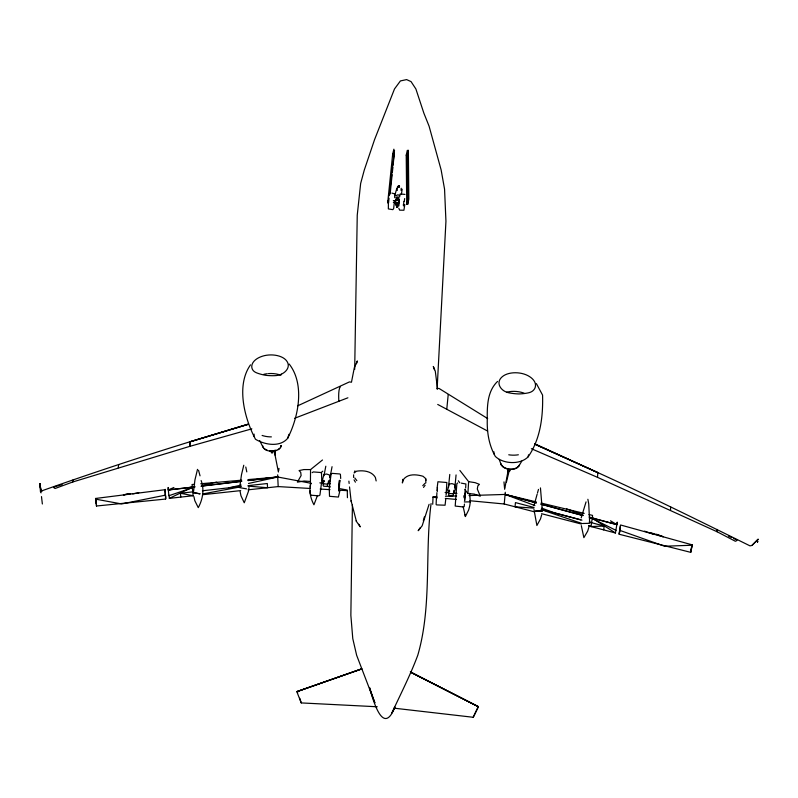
<?xml version="1.0" encoding="UTF-8"?>
<svg xmlns="http://www.w3.org/2000/svg" width="798" height="798" viewBox="0 0 798 798"><rect width="100%" height="100%" fill="white"/><g stroke="black" fill="none" stroke-linecap="round" stroke-linejoin="round"><path stroke-width="1.2" d="M394.681 197.675L394.601 193.854L391.908 193.096M403.449 204.148C402.87 206.492 404.795 206.632 404.067 204.198M468.626 481.653L475.099 482.65L479.418 484.356L477.842 485.872L477.304 489.034L480.306 496.196L474.172 494.072L467.907 493.543L468.626 481.653L459.867 470.451M352.407 505.004L350.861 615.308L352.776 638.6L356.636 655.258L374.89 702.898L369.494 687.547C372.925 699.457 383.08 737.292 394.89 707.058L391.928 712.903C400.746 693.771 410.491 674.909 417.813 655.128C432.037 606.121 424.686 553.742 431.08 503.578M354.691 369.404L357.245 215.171L360.656 183.47L364.257 170.134L374.521 139.73L394.501 88.947L400.416 80.927L406.631 79.6L411.05 81.605L415.888 88.967L423.858 113.136L429.095 126.204L441.134 169.924L444.556 189.146L445.942 221.255L437.114 389.145M310.552 469.583L310.432 481.463L304.068 481.024L297.385 482.152L301.115 475.548L300.716 472.326L299.06 470.581L303.839 469.573L310.552 469.583L322.472 459.997M396.875 188.148L397.344 190.423M401.394 194.363L402.162 189.216M432.725 504.276L433.045 496.655L436.765 496.546M399.359 187.5L399.499 186.064L397.833 186.493L399.439 186.064M388.397 202.113L388.357 208.906L392.865 209.655L393.653 208.497L394.531 200.627M398.86 205.904L399.259 199.759M62.154 484.576L53.885 486.98L53.755 487.588L55.042 488.506L72.818 481.962L189.744 446.371L190.183 441.693L248.228 424.297M189.734 445.464L189.864 443.05M436.476 496.565L436.117 504.595L436.815 504.915L445.075 505.214L445.763 499.129M437.274 491.548L437.444 487.688L437.095 490.59M464.077 496.097L464.117 495.877M465.653 488.077L465.892 483.967L461.304 483.139M310.232 486.83L310.542 482.391M464.995 495.698L464.935 496.615L464.995 495.947M465.074 494.94L465.134 494.012L465.035 495.179M436.915 492.665L436.586 498.64L436.785 497.393M446.112 494.92L446.85 482.511L437.912 481.763L437.164 487.787M465.044 495.797L465.443 489.902L464.616 500.735L465.035 495.448M464.007 497.782L464.167 495.738M534.341 511.807L504.236 503.987L505.284 492.266M278.402 472.017L275.051 455.079L275.48 450.192M464.436 504.077L464.167 506.69L463.468 506.979L455.199 506.062L456.855 483.658L457.703 482.97M453.473 493.832L453.813 490.321M454.82 488.167L456.067 474.93M448.466 487.678L449.773 474.451M448.695 493.463L449.045 489.962L449.693 491.189M389.045 198.133L388.556 202.852L387.698 202.702L392.676 154.074L393.863 149.176M389.284 195.769L394.501 150.303M390.122 194.114L392.117 174.742M392.367 172.328L392.865 167.48M393.115 165.066L394.362 152.957M338.731 488.176L338.941 486.172M338.98 485.144L339.878 480.216L338.921 491.129L339.13 480.775M404.267 201.296L404.686 198.552M404.805 204.507L403.918 210.233L399.638 210.163L398.83 208.278M402.781 479.309L402.382 482.96L403.399 479.558C407.938 473.414 416.606 474.391 423.01 476.266L425.474 478.391L425.942 480.366M733.701 538.57L736.933 539.917L736.903 540.545L735.387 541.273L717.133 531.777L597.512 477.344L597.832 472.596L534.68 444.127L597.832 472.596C649.073 495.917 699.617 521.034 750.03 545.872L751.945 545.433L758.08 539.249L751.945 545.433M670.529 510.191L670.639 506.93M289.185 364.038C305.045 384.317 298.522 417.085 287.629 438.371C279.819 447.528 264.667 444.855 255.47 439.239L253.894 436.127L254.133 434.122M193.415 492.605L200.128 493.862L193.395 492.645L194.951 479.877L197.505 469.364M619.268 534.281L620.585 524.984L692.195 544.854L690.749 552.356L619.268 534.281L620.325 525.772M619.168 533.962L619.627 530.311L664.574 546.221L691.816 545.243L690.749 552.356M603.687 529.882L604.176 526.042L589.163 522.072L591.567 522.71M588.605 525.922L615.438 532.974L617.233 522.161L616.874 524.625L589.822 517.493L594.56 518.59M717.133 531.777L717.292 529.463L716.983 530.271M403.838 201.475L403.728 203.161M604.176 526.042L591.019 526.54L592.555 515.997M339.818 491.019L338.402 497.054L329.504 496.296L329.265 488.296L331.09 474.112L332.217 473.374L339.709 473.952L340.397 474.301L340.706 478.481M249.006 487.538L248.427 491.388L244.258 502.81L240.966 495.758L240.128 491.648M469.633 493.334L470.331 501.842L469.733 505.822L468.715 509.852L465.414 516.515L463.129 506.63M399.569 196.976L400.177 193.994L404.965 194.403M278.602 470.81L279.001 468.396M757.651 541.244L757.472 542.331L757.791 541.054M310.871 483.548C308.716 490.72 310.532 498.341 313.943 504.795L317.474 495.438M497.533 381.424C487.149 391.469 487.149 406.242 487.259 419.728C486.93 432.506 488.975 445.254 495.359 456.476C503.488 464.147 520.196 464.925 528.156 456.825L528.515 454.81M504.645 489.324L508.376 469.214M330.023 477.404L332.058 466.69M692.195 544.854L691.198 549.942M327.928 484.196L328.586 480.725M323.958 475.728L325.813 466.212M323.18 483.827L323.858 480.356L324.537 481.593M446.77 409.274L448.217 394.521M398.012 202.303L396.636 203.5L395.399 202.113M396.676 188.807L395.03 194.732M407.748 204.208L408.835 199.081L408.357 150.233L407.249 155.141L407.748 204.208L406.731 204.228L406.222 155.171L407.329 150.263M406.731 204.228L407.379 201.156M429.095 504.316L422.162 525.792L418.192 530.71L420.147 527.807M387.698 202.702L388.177 200.657M506.411 482.172L509.333 470.251M395.698 199.7C395.838 208.946 397.973 209.166 399.389 199.979M423.339 520.715L424.356 516.924M533.992 505.583L537.164 494.122M537.493 492.945L538.48 489.393M397.484 205.754L398.162 203.37L395.658 202.832L395.18 203.151L396.387 205.675M425.813 482.97L425.783 478.65M353.624 474.84L353.584 477.443M541.643 514.929L540.505 518.919L536.894 525.503L533.972 509.503M581.193 517.882L586.051 501.902M169.056 495.209L169.346 498.371L193.096 495.728L192.128 485.114M588.884 527.199L587.667 531.149L583.877 537.633L581.323 525.663M356.497 363.698L357.344 360.955L354.312 367.748L351.469 382.222L349.424 381.913L297.724 405.803M243.779 465.244L241.485 474.74L239.689 487.648L246.522 488.865M287.629 438.371L288.996 434.282M165.635 496.346L165.535 499.069L96.488 506.012L96.269 501.034M478.241 707.168L473.224 717.282L394.022 708.165M354.94 470.84L354.162 472.945L356.516 471.199C363.15 470.152 371.579 470.97 375.369 477.413L376.157 480.945M328.936 483.558L330.422 478.96L329.335 474.92L326.611 474.042L323.918 474.511L322.362 480.326L323.539 483.149M473.224 717.282L478.211 706.649L410.332 671.816M453.982 493.154L455.468 488.536L454.581 484.506L451.917 483.628L449.134 484.087L447.548 489.922L448.536 492.735M508.685 470.251L509.593 471.089L510.351 470.381M401.025 190.333L401.214 188.258M528.156 456.825C540.545 438.89 543.159 416.396 542.57 395.09L536.386 383.599M518.6 466.481L521.762 461.154M96.488 506.012L95.93 499.209L121.675 503.947L165.595 495.129L165.535 499.069M96.398 503.159L95.541 498.461L164.757 489.743L165.725 498.77M250.502 364.866C236.417 384.616 243.889 415.788 253.894 436.127M423.509 487.398L425.135 485.284M395.688 195.779L397.923 194.782L399.559 195.46M424.955 483.349L422.76 485.693M312.138 472.665L313.315 471.937L320.806 472.506M320.966 472.725L322.811 471.179M169.346 498.371L192.308 487.279L194.752 486.77M271.659 452.027C269.884 453.284 274.283 453.274 272.557 452.027M397.823 200.537L398.771 199.5L397.893 198.293L396.267 198.433L396.217 200.158M397.753 200.408L398.591 199.5L397.813 198.443L396.406 198.572L396.077 199.69M194.772 486.91L168.897 495.728L168.318 489.932L173.894 487.498M347.908 397.793L294.612 418.282M297.724 692.864L297.115 691.587L361.344 668.914M297.115 691.587L361.773 668.933M296.996 691.517L361.843 668.894M41.696 490.87C90.773 473.483 140.378 457.114 190.183 441.693L248.118 424.127M190.413 441.753L248.328 424.317M189.744 446.371L251.849 428.835M399.239 186.044L397.833 186.493L399.259 186.353M241.205 485.084L229.026 487.778L240.926 486.441M248.507 483.468L277.724 477.005L311.27 483.329M129.256 493.603L123.441 494.86L130.633 493.663M202.054 485.234L216.677 482.172M202.882 493.902L240.797 486.82M132.737 493.852L138.782 492.735M194.782 486.98L168.338 489.942L168.169 487.478L168.318 489.932L170.772 489.483M200.976 486.231L241.824 481.324M248.018 480.576L277.724 477.005L277.684 474.83M168.338 489.942L194.153 486.89M201.525 486.012L240.856 481.364M248.228 480.486L277.724 477.005L278.193 486.59L310.272 488.476M180.767 497.104L180.468 493.254L192.737 491.867M202.413 490.78L240.767 486.461M248.088 485.643L267.32 483.518L267.549 487.738L248.118 486.112M202.862 494.68L240.697 490.62M248.018 489.832L278.193 486.59M396.516 206.602L397.653 206.692M192.059 484.526L194.542 484.306M200.747 483.758L241.714 480.167M247.929 479.618L277.724 477.005M189.844 487.369L192.308 487.279M406.222 155.171L407.249 155.141M469.005 495.568L505.104 494.431L536.266 501.902M445.434 496.286L456.586 495.957M464.316 501.962L470.331 501.842M542.361 510.939L535.219 511.129L542.371 510.979L540.446 487.907M582.61 523.498L589.692 523.298L588.734 503.947L587.877 499.279M437.134 388.446L439.09 388.476L487.688 418.591M296.986 692.085L301.245 702.918L377.255 706.769M320.138 489.064L330.013 489.643M339.878 490.221L347.28 490.66L347.419 497.693M533.912 508.127L515.039 506.8L515.448 502.59L533.972 507.458M393.324 200.607L395.668 200.777M393.364 202.413L395.838 202.592M319.838 482.86L323.37 483.129M328.068 483.488L330.412 483.678M445.094 492.476L448.646 492.745M453.384 493.114L456.935 493.383M433.015 497.254L436.706 497.603M445.294 498.411L456.346 499.458M469.852 500.735L504.236 503.987M392.676 154.074L393.554 154.233M326.871 486.251L330.472 486.92M340.068 488.715L347.28 490.062L347.28 490.66M180.468 493.254L193.096 495.728M541.064 503.049L584.206 513.393M589.004 514.54L592.605 515.408M541.573 513.693L581.373 524.037M541.054 509.333L581.942 520.156M580.784 519.847L554.43 512.865L541.812 508.156M534.929 505.583L505.104 494.431L536.346 502.87M541.154 504.176L583.218 515.528M589.233 517.154L616.874 524.625L610.47 520.795M505.104 494.431L536.126 502.88M540.904 504.176L582.67 515.548M650.2 532.545L663.258 536.745L656.574 534.251M644.505 531.139L653.632 534.231M614.54 523.827L616.894 524.625M542.101 509.952L581.702 523.388M588.695 525.752L591.019 526.54M566.51 508.845L582.869 514.76M589.872 517.304L616.036 530.381M118.703 464.616L118.224 467.788M73.157 479.758L72.818 481.962M531.348 448.695L597.512 477.344M535.099 443.957L597.732 472.625M728.504 536.156L731.626 537.603M478.321 706.589L410.86 672.345L478.211 706.649M487.598 431.05L437.723 404.446M592.216 518.141L615.438 532.974M40.858 490.231L39.96 483.648L40.858 490.231L42.075 491.019M95.541 498.461L96.139 498.91L96.249 503.588M398.411 187.52L397.484 186.712L397.494 187.869M467.907 493.543L464.685 489.304M356.826 480.645L354.821 477.982M458.291 480.775L459.788 482.77M354.053 479.837L355.409 482.182M259.689 440.626L262.961 447.109M358.841 524.256L360.257 526.86L356.427 521.423L351.08 500.765L349.534 486.96M499.199 459.409L501.363 465.144M198.532 470.241L200.039 475.837M434.441 369.733L433.304 366.501L435.289 371.16L437.543 388.855M299.769 698.29L301.245 702.918M340.447 386.571C338.342 388.676 338.561 397.254 338.871 401.264M351.08 500.765L351.359 501.872M356.227 520.655L356.427 521.423M201.126 480.526C204.517 489.443 202.742 499.458 198.273 507.638L194.812 500.665L193.914 496.605M321.494 472.855L321.774 480.925L319.918 495.119L318.711 495.807L311.21 495.229L310.242 493.593L310.123 490.79M245.784 467.02L246.791 471.887M465.074 514.55L465.414 516.515M274.452 450.272L275.051 455.079M40.319 486.73L41.047 492.895M41.486 496.585L42.364 503.987M348.886 481.134L349.145 483.458M503.977 481.902L504.536 488.087M39.9 483.917L40.469 491.837M493.942 451.828L494.012 453.952M165.196 489.354L165.405 495.428M507.588 469.044L507.678 472.765M506.76 392.187A18.464 10.763 4.9 0 1 524.007 393.125M263.849 374.312A18.344 10.603 -1 0 1 267.28 373.713M268.457 373.594A18.344 10.603 -1 0 1 280.896 375.24M518.361 454.78A18.554 11.182 5 0 1 508.745 454.8M519.308 465.094A9.347 5.716 5.1 0 1 509.772 469.364A9.347 5.716 5.1 0 1 500.825 463.648M518.271 466.371A8.978 5.496 5.1 0 1 509.782 469.134A8.978 5.496 5.1 0 1 501.703 465.084M271.38 436.885A18.424 11.012 -1.1 0 1 262.123 435.449M281.245 445.533A9.277 5.636 -1.2 0 1 271.859 451.249A9.277 5.636 -1.2 0 1 262.682 445.653M280.876 445.533A8.918 5.416 -1.2 0 1 280.557 446.94M279.649 448.257A8.918 5.416 -1.2 0 1 278.223 449.394M276.357 450.272A8.918 5.416 -1.2 0 1 269.554 450.86M267.41 450.331A8.918 5.416 -1.2 0 1 264.178 448.356M339.26 486.042C339.399 488.845 339.719 481.493 339.26 486.042M396.227 197.355L396.985 198.991L398.95 198.463L398.192 196.827L396.227 197.355M397.623 206.921L396.526 206.842L397.623 206.921M323.649 483.827L322.961 484.985L323.639 486.211L327.01 486.471L327.709 485.344L327.03 484.087L323.649 483.827M449.344 493.483L448.586 494.63L449.194 495.867L452.606 496.127L453.364 494.999L452.755 493.743L449.344 493.483M503.468 390.511A11.062 6.374 4.7 0 0 509.473 392.935A33.995 19.371 4.8 0 0 518.919 393.933A33.995 19.371 4.7 0 0 528.027 392.925A11.062 6.364 5 0 0 533.204 390.491A18.045 10.364 4.8 0 0 535.139 387.539A20.678 11.88 4.8 0 0 527.867 375.619A17.287 9.915 4.8 0 0 503.777 375.619A20.678 11.87 4.9 0 0 500.526 387.559A18.045 10.364 4.8 0 0 503.468 390.511M281.365 374.182A17.915 10.204 -0.9 0 0 285.095 371.728A20.529 11.691 -0.9 0 0 285.564 359.669A17.167 9.766 -0.9 0 0 262.352 356.227A20.539 11.701 -0.8 0 0 251.769 366.751A17.915 10.204 -0.9 0 0 252.737 369.893A10.982 6.264 -1.1 0 0 256.986 372.995A33.765 19.092 -0.7 0 0 265.445 375.269A33.755 19.072 -0.8 0 0 274.841 375.668A10.982 6.274 -0.8 0 0 281.365 374.182"/></g></svg>
